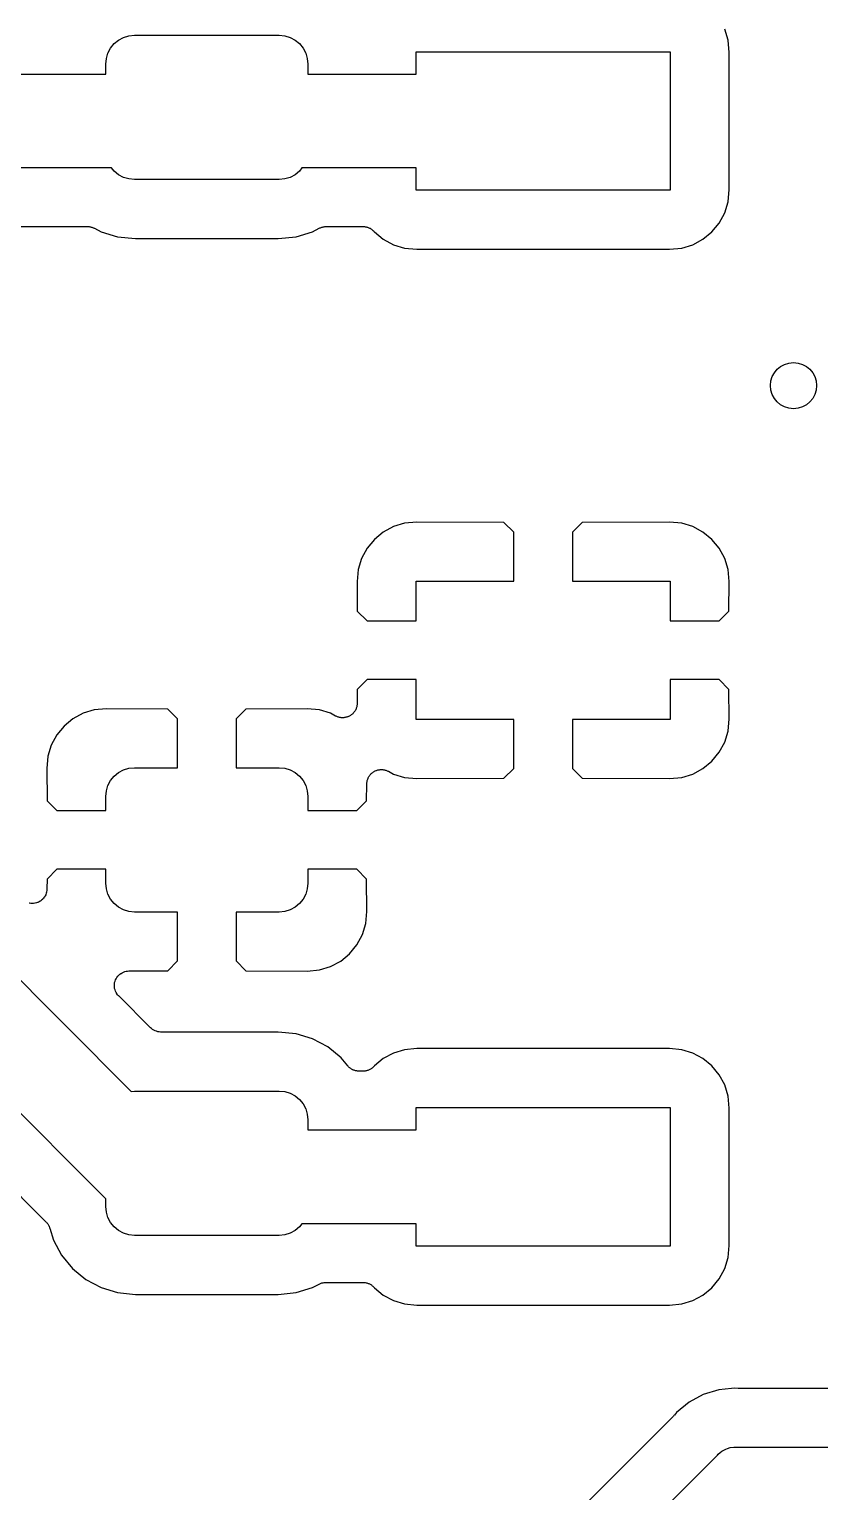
# Model space of a CAD drawing. Extents: x 105 to 193.4, y -145.7 to -72.2.
# Drawn here: x 128 to 134.85, y -96.96 to -84.29 of the extents above; entities that cross this region are included whole.
import ezdxf

# ---------------------------------------------------------------- set-up
doc = ezdxf.new("R2010")
doc.units = 0
doc.layers.add('BLACK', color=7, linetype='CONTINUOUS')

msp = doc.modelspace()

# ---------------------------------------------------------------- linework, layer by layer
at = {"layer": 'BLACK', "linetype": 'CONTINUOUS'}
for p, q in [((128.819, -84.36), (128.866, -84.3458)), ((128.866, -84.3458), (128.915, -84.341)), ((128.915, -84.341), (130.165, -84.341)), ((130.165, -84.341), (130.214, -84.3458)), ((130.214, -84.3458), (130.261, -84.36)), ((134.053, -84.3844), (134.024, -84.2887)), ((128.684, -84.4953), (128.707, -84.4521)), ((128.707, -84.4521), (128.738, -84.4142)), ((128.738, -84.4142), (128.776, -84.3831)), ((128.776, -84.3831), (128.819, -84.36)), ((130.261, -84.36), (130.304, -84.3831)), ((130.304, -84.3831), (130.342, -84.4142)), ((130.342, -84.4142), (130.373, -84.4521)), ((130.373, -84.4521), (130.396, -84.4953)), ((134.063, -84.4902), (134.053, -84.3844)), ((128.665, -84.591), (128.67, -84.5422)), ((128.665, -84.6776), (128.665, -84.591)), ((128.67, -84.5422), (128.684, -84.4953)), ((130.396, -84.4953), (130.41, -84.5422)), ((130.41, -84.5422), (130.415, -84.591)), ((130.415, -84.591), (130.415, -84.6776)), ((131.352, -84.6776), (131.352, -84.484)), ((131.352, -84.484), (133.552, -84.484)), ((133.552, -84.484), (133.552, -85.684)), ((134.063, -85.6778), (134.063, -84.4902)), ((126.163, -84.6776), (128.665, -84.6776)), ((130.415, -84.6776), (131.352, -84.6776)), ((128.716, -85.4904), (126.171, -85.4904)), ((128.738, -85.5178), (128.716, -85.4904)), ((130.364, -85.4904), (130.342, -85.5178)), ((131.352, -85.4904), (130.364, -85.4904)), ((131.352, -85.684), (131.352, -85.4904)), ((128.776, -85.5489), (128.738, -85.5178)), ((128.819, -85.572), (128.776, -85.5489)), ((128.866, -85.5862), (128.819, -85.572)), ((128.915, -85.591), (128.866, -85.5862)), ((130.165, -85.591), (128.915, -85.591)), ((130.214, -85.5862), (130.165, -85.591)), ((130.261, -85.572), (130.214, -85.5862)), ((130.304, -85.5489), (130.261, -85.572)), ((130.342, -85.5178), (130.304, -85.5489)), ((133.552, -85.684), (131.352, -85.684)), ((134.053, -85.7836), (134.063, -85.6778)), ((134.024, -85.8793), (134.053, -85.7836)), ((126.47, -85.9984), (128.508, -85.9984)), ((128.508, -85.9984), (128.509, -85.9984)), ((128.509, -85.9984), (128.515, -85.999)), ((128.515, -85.999), (128.52, -85.999)), ((128.52, -85.999), (128.527, -86.0004)), ((128.527, -86.0004), (128.534, -86.0012)), ((128.534, -86.0012), (128.539, -86.0028)), ((128.539, -86.0028), (128.545, -86.0039)), ((130.531, -86.006), (130.537, -86.0034)), ((130.537, -86.0034), (130.542, -86.0024)), ((130.542, -86.0024), (130.548, -86.0008)), ((130.548, -86.0008), (130.555, -86.0001)), ((130.555, -86.0001), (130.561, -85.9989)), ((130.561, -85.9989), (130.567, -85.9989)), ((130.567, -85.9989), (130.572, -85.9984)), ((130.572, -85.9984), (130.893, -85.9984)), ((130.893, -85.9984), (130.895, -85.9984)), ((130.895, -85.9984), (130.9, -85.999)), ((130.9, -85.999), (130.906, -85.9991)), ((130.906, -85.9991), (130.912, -86.0004)), ((130.912, -86.0004), (130.919, -86.0012)), ((130.919, -86.0012), (130.925, -86.0029)), ((130.925, -86.0029), (130.93, -86.004)), ((133.913, -86.0449), (133.976, -85.9676)), ((133.976, -85.9676), (134.024, -85.8793)), ((128.545, -86.0039), (128.551, -86.0066)), ((128.551, -86.0066), (128.558, -86.0087)), ((128.558, -86.0087), (128.562, -86.0113)), ((128.562, -86.0113), (128.568, -86.0134)), ((128.568, -86.0134), (128.624, -86.0436)), ((128.624, -86.0436), (128.767, -86.0868)), ((128.767, -86.0868), (128.921, -86.1021)), ((128.921, -86.1021), (130.159, -86.1021)), ((130.159, -86.1021), (130.313, -86.0868)), ((130.313, -86.0868), (130.456, -86.0436)), ((130.456, -86.0436), (130.512, -86.0134)), ((130.512, -86.0134), (130.514, -86.0126)), ((130.514, -86.0126), (130.519, -86.0105)), ((130.519, -86.0105), (130.524, -86.008)), ((130.524, -86.008), (130.531, -86.006)), ((130.93, -86.004), (130.936, -86.0066)), ((130.936, -86.0066), (130.943, -86.0087)), ((130.943, -86.0087), (130.948, -86.0114)), ((130.948, -86.0114), (130.953, -86.0135)), ((130.953, -86.0135), (130.959, -86.0173)), ((130.959, -86.0173), (130.965, -86.0206)), ((130.965, -86.0206), (130.969, -86.0242)), ((130.969, -86.0242), (130.973, -86.0273)), ((130.973, -86.0273), (130.978, -86.0321)), ((130.978, -86.0321), (130.984, -86.0365)), ((130.984, -86.0365), (130.987, -86.0409)), ((130.987, -86.0409), (130.991, -86.0448)), ((130.991, -86.0448), (130.991, -86.045)), ((130.991, -86.045), (131.068, -86.1084)), ((131.068, -86.1084), (131.157, -86.1556)), ((133.747, -86.1556), (133.836, -86.1084)), ((133.836, -86.1084), (133.913, -86.0449)), ((131.157, -86.1556), (131.252, -86.1846)), ((131.252, -86.1846), (131.358, -86.1951)), ((131.358, -86.1951), (133.546, -86.1951)), ((133.546, -86.1951), (133.652, -86.1846)), ((133.652, -86.1846), (133.747, -86.1556)), ((131.068, -88.6436), (130.991, -88.7071)), ((131.157, -88.5964), (131.068, -88.6436)), ((131.252, -88.5674), (131.157, -88.5964)), ((131.358, -88.557), (131.252, -88.5674)), ((132.113, -88.5598), (131.358, -88.557)), ((132.198, -88.6444), (132.113, -88.5598)), ((132.198, -89.068), (132.198, -88.6444)), ((132.791, -88.5598), (132.706, -88.6444)), ((132.706, -88.6444), (132.706, -89.068)), ((133.546, -88.557), (132.791, -88.5598)), ((133.652, -88.5673), (133.546, -88.557)), ((133.747, -88.5964), (133.652, -88.5673)), ((133.836, -88.6436), (133.747, -88.5964)), ((133.913, -88.7071), (133.836, -88.6436)), ((130.928, -88.7844), (130.88, -88.8727)), ((130.991, -88.7071), (130.928, -88.7844)), ((133.976, -88.7844), (133.913, -88.7071)), ((134.024, -88.8727), (133.976, -88.7844)), ((130.88, -88.8727), (130.851, -88.9684)), ((134.053, -88.9684), (134.024, -88.8727)), ((130.851, -88.9684), (130.841, -89.0736)), ((134.063, -89.0736), (134.053, -88.9684)), ((130.841, -89.0736), (130.843, -89.3291)), ((131.352, -89.414), (131.352, -89.068)), ((131.352, -89.068), (132.198, -89.068)), ((132.706, -89.068), (133.552, -89.068)), ((133.552, -89.068), (133.552, -89.414)), ((134.061, -89.3291), (134.063, -89.0736)), ((130.843, -89.3291), (130.928, -89.414)), ((130.928, -89.414), (131.352, -89.414)), ((133.552, -89.414), (133.976, -89.414)), ((133.976, -89.414), (134.061, -89.3291)), ((130.928, -89.922), (130.843, -90.0069)), ((131.352, -89.922), (130.928, -89.922)), ((131.352, -90.268), (131.352, -89.922)), ((133.552, -89.922), (133.552, -90.268)), ((133.976, -89.922), (133.552, -89.922)), ((134.061, -90.0069), (133.976, -89.922)), ((130.843, -90.0069), (130.842, -90.1267)), ((134.063, -90.2624), (134.061, -90.0069)), ((128.671, -90.174), (128.565, -90.1844)), ((129.201, -90.1767), (128.671, -90.174)), ((129.286, -90.2614), (129.201, -90.1767)), ((129.879, -90.1767), (129.794, -90.2614)), ((130.409, -90.174), (129.879, -90.1767)), ((130.515, -90.1843), (130.409, -90.174)), ((130.829, -90.1813), (130.827, -90.1862)), ((130.832, -90.1767), (130.829, -90.1813)), ((130.834, -90.1699), (130.832, -90.1767)), ((130.837, -90.1633), (130.834, -90.1699)), ((130.838, -90.1581), (130.837, -90.1633)), ((130.839, -90.1531), (130.838, -90.1581)), ((130.84, -90.146), (130.839, -90.1531)), ((130.842, -90.1391), (130.84, -90.146)), ((130.842, -90.1267), (130.842, -90.1285)), ((130.842, -90.1285), (130.842, -90.1338)), ((130.842, -90.1338), (130.842, -90.1391)), ((128.381, -90.2606), (128.304, -90.3241)), ((128.47, -90.2134), (128.381, -90.2606)), ((128.565, -90.1844), (128.47, -90.2134)), ((129.286, -90.685), (129.286, -90.2614)), ((129.794, -90.2614), (129.794, -90.685)), ((130.61, -90.2134), (130.515, -90.1843)), ((130.655, -90.2375), (130.61, -90.2134)), ((130.66, -90.2395), (130.655, -90.2375)), ((130.665, -90.2421), (130.66, -90.2395)), ((130.672, -90.2443), (130.665, -90.2421)), ((130.678, -90.247), (130.672, -90.2443)), ((130.684, -90.248), (130.678, -90.247)), ((130.689, -90.2497), (130.684, -90.248)), ((130.696, -90.2505), (130.689, -90.2497)), ((130.703, -90.2519), (130.696, -90.2505)), ((130.708, -90.2519), (130.703, -90.2519)), ((130.713, -90.2525), (130.708, -90.2519)), ((130.72, -90.2519), (130.713, -90.2525)), ((130.727, -90.2519), (130.72, -90.2519)), ((130.733, -90.2509), (130.727, -90.2519)), ((130.738, -90.2505), (130.733, -90.2509)), ((130.745, -90.2485), (130.738, -90.2505)), ((130.752, -90.2472), (130.745, -90.2485)), ((130.757, -90.2452), (130.752, -90.2472)), ((130.762, -90.2437), (130.757, -90.2452)), ((130.768, -90.2405), (130.762, -90.2437)), ((130.775, -90.2378), (130.768, -90.2405)), ((130.779, -90.2349), (130.775, -90.2378)), ((130.784, -90.2325), (130.779, -90.2349)), ((130.789, -90.228), (130.784, -90.2325)), ((130.795, -90.2241), (130.789, -90.228)), ((130.799, -90.2204), (130.795, -90.2241)), ((130.803, -90.2171), (130.799, -90.2204)), ((130.808, -90.2117), (130.803, -90.2171)), ((130.813, -90.2067), (130.808, -90.2117)), ((130.816, -90.2023), (130.813, -90.2067)), ((130.819, -90.1983), (130.816, -90.2023)), ((130.823, -90.1921), (130.819, -90.1983)), ((130.827, -90.1862), (130.823, -90.1921)), ((132.198, -90.268), (131.352, -90.268)), ((132.198, -90.6916), (132.198, -90.268)), ((133.552, -90.268), (132.706, -90.268)), ((132.706, -90.268), (132.706, -90.6916)), ((134.053, -90.3676), (134.063, -90.2624)), ((128.241, -90.4014), (128.193, -90.4897)), ((128.304, -90.3241), (128.241, -90.4014)), ((134.024, -90.4633), (134.053, -90.3676)), ((128.193, -90.4897), (128.164, -90.5854)), ((133.913, -90.6289), (133.976, -90.5516)), ((133.976, -90.5516), (134.024, -90.4633)), ((128.164, -90.5854), (128.154, -90.6907)), ((128.819, -90.704), (128.866, -90.6898)), ((128.866, -90.6898), (128.915, -90.685)), ((128.915, -90.685), (129.286, -90.685)), ((129.794, -90.685), (130.165, -90.685)), ((130.165, -90.685), (130.214, -90.6898)), ((130.214, -90.6898), (130.261, -90.704)), ((133.836, -90.6924), (133.913, -90.6289)), ((128.154, -90.6907), (128.157, -90.9712)), ((128.684, -90.8393), (128.707, -90.7961)), ((128.707, -90.7961), (128.738, -90.7582)), ((128.738, -90.7582), (128.776, -90.7271)), ((128.776, -90.7271), (128.819, -90.704)), ((130.261, -90.704), (130.304, -90.7271)), ((130.304, -90.7271), (130.342, -90.7582)), ((130.342, -90.7582), (130.373, -90.7961)), ((130.373, -90.7961), (130.396, -90.8393)), ((130.925, -90.8193), (130.926, -90.814)), ((130.926, -90.814), (130.927, -90.8071)), ((130.927, -90.8071), (130.928, -90.8)), ((130.928, -90.8), (130.929, -90.7949)), ((130.929, -90.7949), (130.931, -90.7897)), ((130.931, -90.7897), (130.933, -90.7832)), ((130.933, -90.7832), (130.936, -90.7765)), ((130.936, -90.7765), (130.938, -90.7718)), ((130.938, -90.7718), (130.94, -90.7669)), ((130.94, -90.7669), (130.944, -90.761)), ((130.944, -90.761), (130.948, -90.7549)), ((130.948, -90.7549), (130.951, -90.7508)), ((130.951, -90.7508), (130.954, -90.7464)), ((130.954, -90.7464), (130.959, -90.7414)), ((130.959, -90.7414), (130.964, -90.736)), ((130.964, -90.736), (130.968, -90.7327)), ((130.968, -90.7327), (130.972, -90.729)), ((130.972, -90.729), (130.978, -90.725)), ((130.978, -90.725), (130.983, -90.7207)), ((130.983, -90.7207), (130.988, -90.7182)), ((130.988, -90.7182), (130.992, -90.7153)), ((130.992, -90.7153), (130.999, -90.7126)), ((130.999, -90.7126), (131.005, -90.7094)), ((131.005, -90.7094), (131.01, -90.7079)), ((131.01, -90.7079), (131.015, -90.7059)), ((131.015, -90.7059), (131.022, -90.7045)), ((131.022, -90.7045), (131.029, -90.7026)), ((131.029, -90.7026), (131.034, -90.7022)), ((131.034, -90.7022), (131.04, -90.7011)), ((131.04, -90.7011), (131.047, -90.7011)), ((131.047, -90.7011), (131.054, -90.7006)), ((131.054, -90.7006), (131.059, -90.7012)), ((131.059, -90.7012), (131.064, -90.7012)), ((131.064, -90.7012), (131.071, -90.7026)), ((131.071, -90.7026), (131.078, -90.7034)), ((131.078, -90.7034), (131.084, -90.705)), ((131.084, -90.705), (131.089, -90.706)), ((131.089, -90.706), (131.095, -90.7088)), ((131.095, -90.7088), (131.102, -90.7109)), ((131.102, -90.7109), (131.107, -90.7135)), ((131.107, -90.7135), (131.112, -90.7155)), ((131.112, -90.7155), (131.157, -90.7396)), ((131.157, -90.7396), (131.252, -90.7686)), ((131.252, -90.7686), (131.358, -90.779)), ((131.358, -90.779), (132.113, -90.7762)), ((132.113, -90.7762), (132.198, -90.6916)), ((132.706, -90.6916), (132.791, -90.7762)), ((132.791, -90.7762), (133.546, -90.779)), ((133.546, -90.779), (133.652, -90.7686)), ((133.652, -90.7686), (133.747, -90.7396)), ((133.747, -90.7396), (133.836, -90.6924)), ((126.306, -90.909), (128.885, -93.488)), ((128.665, -90.935), (128.67, -90.8862)), ((128.665, -91.056), (128.665, -90.935)), ((128.67, -90.8862), (128.684, -90.8393)), ((130.396, -90.8393), (130.41, -90.8862)), ((130.41, -90.8862), (130.415, -90.935)), ((130.415, -90.935), (130.415, -91.056)), ((130.923, -90.9712), (130.925, -90.8264)), ((130.925, -90.8246), (130.925, -90.8193)), ((130.925, -90.8264), (130.925, -90.8246)), ((128.157, -90.9712), (128.241, -91.056)), ((128.241, -91.056), (128.665, -91.056)), ((130.415, -91.056), (130.839, -91.056)), ((130.839, -91.056), (130.923, -90.9712)), ((128.665, -94.4177), (125.731, -91.4837)), ((128.241, -91.564), (128.157, -91.6488)), ((128.665, -91.564), (128.241, -91.564)), ((128.665, -91.685), (128.665, -91.564)), ((130.415, -91.564), (130.415, -91.685)), ((130.839, -91.564), (130.415, -91.564)), ((130.923, -91.6488), (130.839, -91.564)), ((128.157, -91.6488), (128.156, -91.7351)), ((128.67, -91.7338), (128.665, -91.685)), ((130.415, -91.685), (130.41, -91.7338)), ((130.926, -91.9293), (130.923, -91.6488)), ((128.117, -91.8255), (128.108, -91.8327)), ((128.118, -91.8244), (128.117, -91.8249)), ((128.117, -91.8249), (128.117, -91.8255)), ((128.125, -91.8155), (128.118, -91.8244)), ((128.133, -91.8067), (128.125, -91.8155)), ((128.134, -91.8054), (128.133, -91.806)), ((128.133, -91.806), (128.133, -91.8067)), ((128.139, -91.7952), (128.134, -91.8054)), ((128.145, -91.7851), (128.139, -91.7952)), ((128.146, -91.7836), (128.145, -91.7843)), ((128.145, -91.7843), (128.145, -91.7851)), ((128.149, -91.7725), (128.146, -91.7836)), ((128.153, -91.7615), (128.149, -91.7725)), ((128.154, -91.7484), (128.153, -91.76)), ((128.153, -91.76), (128.153, -91.7607)), ((128.153, -91.7607), (128.153, -91.7615)), ((128.156, -91.7369), (128.154, -91.7484)), ((128.156, -91.7351), (128.156, -91.7353)), ((128.156, -91.7353), (128.156, -91.7353)), ((128.156, -91.7353), (128.156, -91.7353)), ((128.156, -91.7353), (128.156, -91.7369)), ((128.684, -91.7807), (128.67, -91.7338)), ((128.707, -91.8239), (128.684, -91.7807)), ((128.738, -91.8618), (128.707, -91.8239)), ((130.373, -91.8239), (130.342, -91.8618)), ((130.396, -91.7807), (130.373, -91.8239)), ((130.41, -91.7338), (130.396, -91.7807)), ((128.003, -91.8582), (128.002, -91.8582)), ((128.004, -91.8585), (128.003, -91.8582)), ((128.015, -91.8597), (128.004, -91.8585)), ((128.027, -91.861), (128.015, -91.8597)), ((128.028, -91.8609), (128.027, -91.861)), ((128.04, -91.8599), (128.028, -91.861)), ((128.028, -91.861), (128.028, -91.8609)), ((128.051, -91.8589), (128.04, -91.8599)), ((128.052, -91.8587), (128.051, -91.8589)), ((128.053, -91.8587), (128.052, -91.8587)), ((128.064, -91.8553), (128.053, -91.8587)), ((128.075, -91.8522), (128.064, -91.8553)), ((128.076, -91.8518), (128.075, -91.8522)), ((128.077, -91.8516), (128.076, -91.8518)), ((128.087, -91.8461), (128.077, -91.8516)), ((128.097, -91.8409), (128.087, -91.8461)), ((128.098, -91.8404), (128.097, -91.8409)), ((128.099, -91.84), (128.098, -91.8404)), ((128.108, -91.8327), (128.099, -91.84)), ((128.776, -91.8929), (128.738, -91.8618)), ((128.819, -91.916), (128.776, -91.8929)), ((128.866, -91.9302), (128.819, -91.916)), ((128.915, -91.935), (128.866, -91.9302)), ((129.286, -91.935), (128.915, -91.935)), ((129.286, -92.3586), (129.286, -91.935)), ((130.165, -91.935), (129.794, -91.935)), ((129.794, -91.935), (129.794, -92.3586)), ((130.214, -91.9302), (130.165, -91.935)), ((130.261, -91.916), (130.214, -91.9302)), ((130.304, -91.8929), (130.261, -91.916)), ((130.342, -91.8618), (130.304, -91.8929)), ((130.916, -92.0346), (130.926, -91.9293)), ((125.582, -92.0532), (128.15, -94.6208)), ((130.887, -92.1303), (130.916, -92.0346)), ((130.839, -92.2186), (130.887, -92.1303)), ((130.699, -92.3594), (130.776, -92.2959)), ((130.776, -92.2959), (130.839, -92.2186)), ((128.797, -92.466), (128.807, -92.4605)), ((128.807, -92.4605), (128.818, -92.4549)), ((128.818, -92.4547), (128.819, -92.4544)), ((128.818, -92.4549), (128.818, -92.4547)), ((128.819, -92.4544), (128.83, -92.4511)), ((128.83, -92.4511), (128.841, -92.4476)), ((128.841, -92.4476), (128.842, -92.4475)), ((128.842, -92.4475), (128.843, -92.4474)), ((128.843, -92.4474), (128.854, -92.4462)), ((128.854, -92.4462), (128.866, -92.445)), ((128.866, -92.445), (129.201, -92.4433)), ((129.201, -92.4433), (129.286, -92.3586)), ((129.794, -92.3586), (129.879, -92.4433)), ((129.879, -92.4433), (130.409, -92.446)), ((130.409, -92.446), (130.515, -92.4356)), ((130.515, -92.4356), (130.61, -92.4066)), ((130.61, -92.4066), (130.699, -92.3594)), ((128.74, -92.5707), (128.741, -92.5589)), ((128.74, -92.5712), (128.74, -92.5707)), ((128.74, -92.5718), (128.74, -92.5712)), ((128.741, -92.5835), (128.74, -92.5718)), ((128.741, -92.5589), (128.742, -92.5471)), ((128.742, -92.5954), (128.741, -92.5835)), ((128.742, -92.546), (128.746, -92.5348)), ((128.742, -92.5466), (128.742, -92.546)), ((128.742, -92.5471), (128.742, -92.5466)), ((128.746, -92.5348), (128.749, -92.5234)), ((128.749, -92.5234), (128.75, -92.5229)), ((128.75, -92.5224), (128.756, -92.512)), ((128.75, -92.5229), (128.75, -92.5224)), ((128.756, -92.512), (128.761, -92.5016)), ((128.761, -92.5011), (128.762, -92.5006)), ((128.761, -92.5016), (128.761, -92.5011)), ((128.762, -92.5006), (128.769, -92.4915)), ((128.769, -92.4915), (128.777, -92.4824)), ((128.777, -92.482), (128.778, -92.4816)), ((128.777, -92.4824), (128.777, -92.482)), ((128.778, -92.4816), (128.787, -92.4741)), ((128.787, -92.4741), (128.796, -92.4666)), ((128.796, -92.4663), (128.797, -92.466)), ((128.796, -92.4666), (128.796, -92.4663)), ((128.742, -92.5959), (128.742, -92.5954)), ((128.742, -92.5965), (128.742, -92.5959)), ((128.746, -92.6077), (128.742, -92.5965)), ((128.749, -92.6192), (128.746, -92.6077)), ((128.749, -92.6197), (128.749, -92.6192)), ((128.749, -92.6202), (128.749, -92.6197)), ((128.755, -92.6306), (128.749, -92.6202)), ((128.76, -92.6412), (128.755, -92.6306)), ((128.761, -92.6416), (128.76, -92.6412)), ((128.761, -92.6421), (128.761, -92.6416)), ((128.768, -92.6513), (128.761, -92.6421)), ((128.776, -92.6606), (128.768, -92.6513)), ((128.776, -92.6613), (128.776, -92.6606)), ((128.777, -92.6613), (128.776, -92.6613)), ((128.777, -92.6614), (128.777, -92.6613)), ((128.777, -92.6618), (128.777, -92.6614)), ((129.052, -92.9367), (128.777, -92.6618)), ((129.061, -92.9442), (129.052, -92.9367)), ((129.07, -92.9517), (129.061, -92.9442)), ((129.071, -92.952), (129.07, -92.9517)), ((129.071, -92.9525), (129.071, -92.952)), ((129.081, -92.958), (129.071, -92.9525)), ((129.092, -92.9637), (129.081, -92.958)), ((129.092, -92.9639), (129.092, -92.9637)), ((129.093, -92.9642), (129.092, -92.9639)), ((129.104, -92.9676), (129.093, -92.9642)), ((129.115, -92.9712), (129.104, -92.9676)), ((129.116, -92.9712), (129.115, -92.9712)), ((129.117, -92.9714), (129.116, -92.9712)), ((129.128, -92.9726), (129.117, -92.9714)), ((129.14, -92.9739), (129.128, -92.9726)), ((129.141, -92.9739), (129.14, -92.9739)), ((129.142, -92.9739), (129.141, -92.9739)), ((129.141, -92.9739), (129.141, -92.9739)), ((129.141, -92.9739), (129.141, -92.9739)), ((130.159, -92.9739), (129.142, -92.9739)), ((130.313, -92.9892), (130.159, -92.9739)), ((130.456, -93.0324), (130.313, -92.9892)), ((130.587, -93.1027), (130.456, -93.0324)), ((130.703, -93.1973), (130.587, -93.1027)), ((130.76, -93.2672), (130.703, -93.1973)), ((131.068, -93.2036), (130.991, -93.267)), ((131.157, -93.1564), (131.068, -93.2036)), ((131.252, -93.1274), (131.157, -93.1564)), ((131.358, -93.1169), (131.252, -93.1274)), ((133.546, -93.1169), (131.358, -93.1169)), ((133.652, -93.1273), (133.546, -93.1169)), ((133.747, -93.1564), (133.652, -93.1273)), ((133.836, -93.2036), (133.747, -93.1564)), ((133.913, -93.2671), (133.836, -93.2036)), ((130.764, -93.2711), (130.76, -93.2672)), ((130.768, -93.2755), (130.764, -93.2711)), ((130.773, -93.2799), (130.768, -93.2755)), ((130.778, -93.2847), (130.773, -93.2799)), ((130.782, -93.2878), (130.778, -93.2847)), ((130.787, -93.2914), (130.782, -93.2878)), ((130.793, -93.2947), (130.787, -93.2914)), ((130.798, -93.2985), (130.793, -93.2947)), ((130.803, -93.3006), (130.798, -93.2985)), ((130.808, -93.3033), (130.803, -93.3006)), ((130.815, -93.3054), (130.808, -93.3033)), ((130.821, -93.308), (130.815, -93.3054)), ((130.827, -93.3091), (130.821, -93.308)), ((130.832, -93.3108), (130.827, -93.3091)), ((130.839, -93.3116), (130.832, -93.3108)), ((130.845, -93.3129), (130.839, -93.3116)), ((130.851, -93.313), (130.845, -93.3129)), ((130.856, -93.3136), (130.851, -93.313)), ((130.858, -93.3136), (130.856, -93.3136)), ((130.893, -93.3136), (130.858, -93.3136)), ((130.898, -93.3131), (130.893, -93.3136)), ((130.904, -93.3131), (130.898, -93.3131)), ((130.911, -93.3118), (130.904, -93.3131)), ((130.917, -93.3112), (130.911, -93.3118)), ((130.923, -93.3096), (130.917, -93.3112)), ((130.928, -93.3085), (130.923, -93.3096)), ((130.935, -93.306), (130.928, -93.3085)), ((130.941, -93.304), (130.935, -93.306)), ((130.946, -93.3014), (130.941, -93.304)), ((130.951, -93.2993), (130.946, -93.3014)), ((130.957, -93.2956), (130.951, -93.2993)), ((130.963, -93.2924), (130.957, -93.2956)), ((130.967, -93.2889), (130.963, -93.2924)), ((130.972, -93.2858), (130.967, -93.2889)), ((130.977, -93.281), (130.972, -93.2858)), ((130.982, -93.2767), (130.977, -93.281)), ((130.986, -93.2724), (130.982, -93.2767)), ((130.99, -93.2685), (130.986, -93.2724)), ((130.991, -93.2672), (130.99, -93.2685)), ((130.991, -93.267), (130.991, -93.2672)), ((133.976, -93.3444), (133.913, -93.2671)), ((134.024, -93.4327), (133.976, -93.3444)), ((134.053, -93.5284), (134.024, -93.4327)), ((128.885, -93.488), (128.915, -93.485)), ((128.915, -93.485), (130.165, -93.485)), ((130.165, -93.485), (130.214, -93.4898)), ((130.214, -93.4898), (130.261, -93.504)), ((130.261, -93.504), (130.304, -93.5271)), ((130.304, -93.5271), (130.342, -93.5582)), ((130.342, -93.5582), (130.373, -93.5961)), ((130.373, -93.5961), (130.396, -93.6393)), ((134.063, -93.6342), (134.053, -93.5284)), ((130.396, -93.6393), (130.41, -93.6862)), ((130.41, -93.6862), (130.415, -93.735)), ((131.352, -93.8216), (131.352, -93.628)), ((131.352, -93.628), (133.552, -93.628)), ((133.552, -93.628), (133.552, -94.828)), ((134.063, -94.8218), (134.063, -93.6342)), ((130.415, -93.735), (130.415, -93.8216)), ((130.415, -93.8216), (131.352, -93.8216)), ((128.665, -94.485), (128.665, -94.4177)), ((128.67, -94.5338), (128.665, -94.485)), ((128.684, -94.5807), (128.67, -94.5338)), ((128.707, -94.6239), (128.684, -94.5807)), ((128.15, -94.6208), (128.151, -94.6221)), ((128.151, -94.6221), (128.154, -94.6264)), ((128.154, -94.6264), (128.158, -94.6303)), ((128.158, -94.6303), (128.162, -94.636)), ((128.162, -94.636), (128.166, -94.6415)), ((128.166, -94.6415), (128.169, -94.6463)), ((128.169, -94.6463), (128.172, -94.6509)), ((128.172, -94.6509), (128.175, -94.6573)), ((128.175, -94.6573), (128.178, -94.6635)), ((128.178, -94.6635), (128.179, -94.6687)), ((128.179, -94.6687), (128.181, -94.6738)), ((128.181, -94.6738), (128.212, -94.776)), ((128.738, -94.6618), (128.707, -94.6239)), ((128.776, -94.6929), (128.738, -94.6618)), ((128.819, -94.716), (128.776, -94.6929)), ((128.866, -94.7302), (128.819, -94.716)), ((128.915, -94.735), (128.866, -94.7302)), ((130.165, -94.735), (128.915, -94.735)), ((130.214, -94.7302), (130.165, -94.735)), ((130.261, -94.716), (130.214, -94.7302)), ((130.304, -94.6929), (130.261, -94.716)), ((130.342, -94.6618), (130.304, -94.6929)), ((130.364, -94.6344), (130.342, -94.6618)), ((131.352, -94.6344), (130.364, -94.6344)), ((131.352, -94.828), (131.352, -94.6344)), ((128.212, -94.776), (128.283, -94.9075)), ((133.552, -94.828), (131.352, -94.828)), ((134.053, -94.9276), (134.063, -94.8218)), ((128.283, -94.9075), (128.377, -95.0227)), ((134.024, -95.0233), (134.053, -94.9276)), ((128.377, -95.0227), (128.493, -95.1173)), ((128.493, -95.1173), (128.624, -95.1876)), ((133.913, -95.1889), (133.976, -95.1116)), ((133.976, -95.1116), (134.024, -95.0233)), ((128.624, -95.1876), (128.767, -95.2308)), ((128.767, -95.2308), (128.921, -95.2461)), ((128.921, -95.2461), (130.159, -95.2461)), ((130.159, -95.2461), (130.313, -95.2308)), ((130.313, -95.2308), (130.456, -95.1876)), ((130.456, -95.1876), (130.512, -95.1574)), ((130.512, -95.1574), (130.514, -95.1566)), ((130.514, -95.1566), (130.519, -95.1545)), ((130.519, -95.1545), (130.524, -95.152)), ((130.524, -95.152), (130.531, -95.15)), ((130.531, -95.15), (130.537, -95.1474)), ((130.537, -95.1474), (130.542, -95.1464)), ((130.542, -95.1464), (130.548, -95.1448)), ((130.548, -95.1448), (130.555, -95.1441)), ((130.555, -95.1441), (130.561, -95.1429)), ((130.561, -95.1429), (130.567, -95.1429)), ((130.567, -95.1429), (130.572, -95.1424)), ((130.572, -95.1424), (130.893, -95.1424)), ((130.893, -95.1424), (130.895, -95.1424)), ((130.895, -95.1424), (130.9, -95.143)), ((130.9, -95.143), (130.906, -95.1431)), ((130.906, -95.1431), (130.912, -95.1444)), ((130.912, -95.1444), (130.919, -95.1452)), ((130.919, -95.1452), (130.925, -95.1469)), ((130.925, -95.1469), (130.93, -95.148)), ((130.93, -95.148), (130.936, -95.1506)), ((130.936, -95.1506), (130.943, -95.1527)), ((130.943, -95.1527), (130.948, -95.1554)), ((130.948, -95.1554), (130.953, -95.1575)), ((130.953, -95.1575), (130.959, -95.1613)), ((130.959, -95.1613), (130.965, -95.1646)), ((130.965, -95.1646), (130.969, -95.1682)), ((130.969, -95.1682), (130.973, -95.1713)), ((130.973, -95.1713), (130.978, -95.1761)), ((130.978, -95.1761), (130.984, -95.1805)), ((130.984, -95.1805), (130.987, -95.1849)), ((130.987, -95.1849), (130.991, -95.1888)), ((130.991, -95.1888), (130.991, -95.1889)), ((130.991, -95.1889), (131.068, -95.2524)), ((133.836, -95.2524), (133.913, -95.1889)), ((131.068, -95.2524), (131.157, -95.2996)), ((131.157, -95.2996), (131.252, -95.3286)), ((131.252, -95.3286), (131.358, -95.3391)), ((131.358, -95.3391), (133.546, -95.3391)), ((133.546, -95.3391), (133.652, -95.3286)), ((133.652, -95.3286), (133.747, -95.2996)), ((133.747, -95.2996), (133.836, -95.2524)), ((133.839, -96.1138), (133.715, -96.1798)), ((133.973, -96.0731), (133.839, -96.1138)), ((134.083, -96.0622), (133.973, -96.0731)), ((134.112, -96.0594), (134.083, -96.0622)), ((134.083, -96.0622), (134.083, -96.0622)), ((134.141, -96.0622), (134.112, -96.0594)), ((134.146, -96.0622), (134.141, -96.0622)), ((134.151, -96.0628), (134.146, -96.0622)), ((134.153, -96.0628), (134.151, -96.0628)), ((144.739, -96.0628), (134.153, -96.0628)), ((133.715, -96.1798), (133.607, -96.2687)), ((133.58, -96.3002), (131.639, -98.2408)), ((133.583, -96.2961), (133.58, -96.3002)), ((133.587, -96.2923), (133.583, -96.2961)), ((133.588, -96.291), (133.587, -96.2923)), ((133.607, -96.2687), (133.588, -96.291)), ((131.723, -98.8761), (133.961, -96.6374)), ((133.961, -96.6374), (133.968, -96.6296)), ((133.968, -96.6296), (133.986, -96.6145)), ((133.986, -96.6145), (133.999, -96.6042)), ((133.999, -96.6042), (134.034, -96.5854)), ((134.034, -96.5854), (134.048, -96.5812)), ((134.048, -96.5812), (134.072, -96.5737)), ((134.072, -96.5737), (134.102, -96.5708)), ((134.102, -96.5708), (134.112, -96.5698)), ((134.102, -96.5708), (134.102, -96.5708)), ((134.112, -96.5698), (134.122, -96.5708)), ((134.122, -96.5708), (144.77, -96.5708))]:
    msp.add_line(p, q, dxfattribs=at)
at = {"layer": 'BLACK'}
msp.add_circle((134.62, -87.376), 0.2, dxfattribs=at)

doc.saveas('drawing.dxf')
